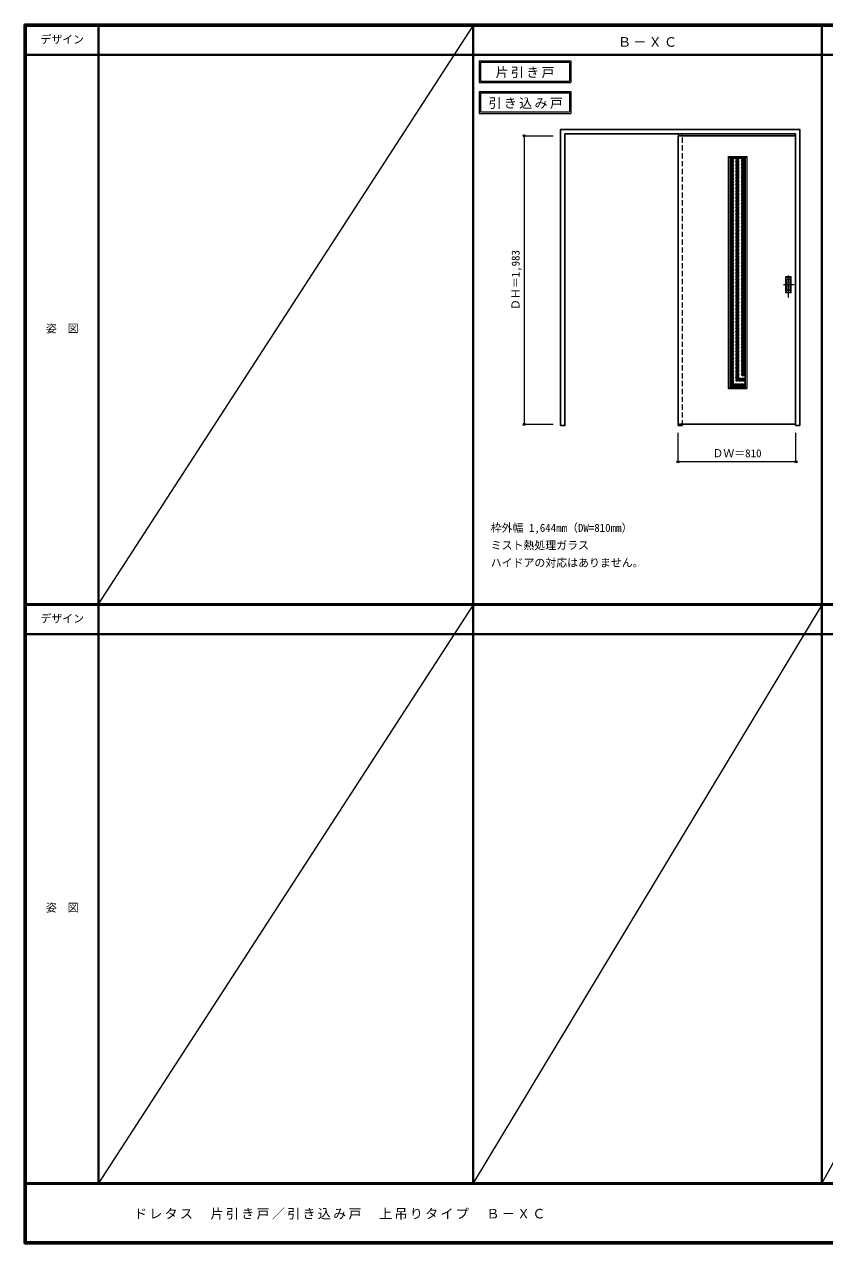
# Model space of a CAD drawing. Units: millimetres, scale not verified. Extents: x -6000 to 5700, y -4307 to 4175.
# Drawn here: x -6000 to -502, y -4205 to 4175 of the extents above; entities that cross this region are included whole.
import ezdxf
from ezdxf.enums import TextEntityAlignment as Align

# ---------------------------------------------------------------- set-up
doc = ezdxf.new("R2010")
doc.units = ezdxf.units.MM
doc.header["$LTSCALE"] = 30
doc.header["$PDMODE"] = 32
doc.header["$PDSIZE"] = 15
doc.linetypes.add('CHAIN1', pattern=[8, 5, -1, 1, -1])
doc.linetypes.add('DASHED1', pattern=[1.8, 1.2, -0.6])
for name, color, linetype, lineweight in [('0-2_扉', 4, 'DASHED1', 9), ('0-4_枠', 3, 'Continuous', 25), ('0-6_引手', 7, 'Continuous', 18), ('0-A_文字', 7, 'Continuous', 18), ('0-B_寸法', 7, 'Continuous', 9), ('0-C_ハッチ', 4, 'DASHED1', 9), ('F-1_枠', 6, 'Continuous', 40), ('F-A_文字', 7, 'Continuous', 18)]:
    doc.layers.add(name, color=color, linetype=linetype, lineweight=lineweight)
doc.styles.add('ＭＳ ゴシック', font='')
doc.styles.get('ＭＳ ゴシック').set_extended_font_data('MS Gothic')

msp = doc.modelspace()

# ---------------------------------------------------------------- linework, layer by layer
at = {"layer": '0-2_扉'}
for p, q in [((-1509, 3409.5), (-1509, 3405.5)), ((-702, 3409.5), (-699, 3409.5))]:
    msp.add_line(p, q, dxfattribs=at)
at = {"layer": '0-2_扉', "color": 3, "linetype": 'Continuous', "lineweight": 25}
for p, q in [((-1509, 3409.5), (-1509, 1426.5)), ((-702, 3409.5), (-1509, 3409.5)), ((-702, 1426.5), (-1509, 1426.5))]:
    msp.add_line(p, q, dxfattribs=at)
at = {"layer": '0-2_扉'}
msp.add_lwpolyline([(-702, 1426.5), (-699, 1426.5), (-699, 3409.5)], dxfattribs=at)
at = {"layer": '0-4_枠'}
for p, q in [((-2316, 1418), (-2316, 3453)), ((-2316, 3453), (-672, 3453)), ((-672, 1418), (-672, 3453)), ((-2286, 3423), (-702, 3423)), ((-702, 1418), (-702, 3423)), ((-702, 1418), (-672, 1418))]:
    msp.add_line(p, q, dxfattribs=at)
at = {"layer": '0-4_枠', "color": 4, "linetype": 'DASHED1', "lineweight": 9}
for p, q in [((-1509, 1418), (-1509, 3423)), ((-1479, 1418), (-1479, 3423)), ((-1509, 1418), (-1479, 1418))]:
    msp.add_line(p, q, dxfattribs=at)
at = {"layer": '0-4_枠'}
msp.add_lwpolyline([(-2316, 1418), (-2286, 1418), (-2286, 3423)], dxfattribs=at)
at = {"layer": '0-6_引手'}
for p, q in [((-731, 2439), (-769, 2439)), ((-769, 2329), (-769, 2439)), ((-731, 2329), (-731, 2439)), ((-737.5, 2423), (-762.5, 2423)), ((-762.5, 2345), (-762.5, 2423)), ((-737.5, 2345), (-737.5, 2423)), ((-731, 2329), (-769, 2329)), ((-737.5, 2345), (-762.5, 2345))]:
    msp.add_line(p, q, dxfattribs=at)
at = {"layer": '0-6_引手', "linetype": 'DASHED1'}
for p, q in [((-766, 2333), (-766, 2435)), ((-734, 2333), (-766, 2333))]:
    msp.add_line(p, q, dxfattribs=at)
at = {"layer": '0-6_引手', "linetype": 'CHAIN1'}
for p, q in [((-750, 2298.77), (-750, 2469.62)), ((-711.93, 2384), (-784.44, 2384))]:
    msp.add_line(p, q, dxfattribs=at)
at = {"layer": '0-6_引手', "linetype": 'DASHED1'}
msp.add_lwpolyline([(-734, 2333), (-734, 2435), (-766, 2435)], dxfattribs=at)
at = {"layer": '0-A_文字'}
for p, q in [((-2876, 3925), (-2876, 3775)), ((-2866, 3915), (-2866, 3785)), ((-2866, 3915), (-2254.97, 3915)), ((-2254.97, 3915), (-2254.97, 3785)), ((-2876, 3775), (-2244.97, 3775)), ((-2866, 3785), (-2254.97, 3785)), ((-2876, 3713.53), (-2876, 3563.53)), ((-2866, 3703.53), (-2866, 3573.53)), ((-2866, 3703.53), (-2254.97, 3703.53)), ((-2254.97, 3703.53), (-2254.97, 3573.53)), ((-2876, 3563.53), (-2244.97, 3563.53)), ((-2866, 3573.53), (-2254.97, 3573.53))]:
    msp.add_line(p, q, dxfattribs=at)
for points in [[(-2876, 3925), (-2244.97, 3925), (-2244.97, 3775)], [(-2876, 3713.53), (-2244.97, 3713.53), (-2244.97, 3563.53)]]:
    msp.add_lwpolyline(points, dxfattribs=at)
at = {"layer": '0-B_寸法', "color": 4}
for p, q in [((-2566, 3409.5), (-2566, 1426.5)), ((-2566, 3409.5), (-2366, 3409.5)), ((-2566, 1426.5), (-2366, 1426.5)), ((-1509, 1168), (-1509, 1368)), ((-699, 1168), (-699, 1368)), ((-699, 1168), (-1509, 1168))]:
    msp.add_line(p, q, dxfattribs=at)
at = {"layer": '0-B_寸法'}
for p in [(-2566, 3409.5), (-2566, 1426.5), (-1509, 1168), (-699, 1168)]:
    msp.add_point(p, dxfattribs=at)
at = {"layer": '0-C_ハッチ', "color": 7, "linetype": 'Continuous', "lineweight": 18}
for p, q in [((-1162, 3266.5), (-1152, 3256.5)), ((-1162, 3266.5), (-1037, 3266.5)), ((-1162, 1671.5), (-1162, 3266.5)), ((-1037, 3266.5), (-1047, 3256.5)), ((-1037, 3266.5), (-1037, 1671.5)), ((-1152, 1681.5), (-1162, 1671.5)), ((-1047, 1681.5), (-1037, 1671.5)), ((-1162, 1671.5), (-1037, 1671.5))]:
    msp.add_line(p, q, dxfattribs=at)
at = {"layer": '0-C_ハッチ', "color": 3, "linetype": 'Continuous', "lineweight": 25}
for p, q in [((-1152, 3256.5), (-1047, 3256.5)), ((-1047, 3256.5), (-1047, 1681.5))]:
    msp.add_line(p, q, dxfattribs=at)
at = {"layer": '0-C_ハッチ'}
for p, q in [((-1152, 3152.5), (-1048, 3256.5)), ((-1152, 3162.4), (-1057.9, 3256.5)), ((-1152, 3172.3), (-1067.8, 3256.5)), ((-1152, 3182.2), (-1077.7, 3256.5)), ((-1152, 3192.1), (-1087.6, 3256.5)), ((-1152, 3202), (-1097.5, 3256.5)), ((-1152, 3211.9), (-1107.4, 3256.5)), ((-1152, 3221.8), (-1117.3, 3256.5)), ((-1152, 3231.7), (-1127.2, 3256.5)), ((-1152, 3241.6), (-1137.09, 3256.5)), ((-1152, 3251.5), (-1146.99, 3256.5)), ((-1152, 3142.6), (-1047, 3247.6)), ((-1152, 3132.7), (-1047, 3237.7)), ((-1152, 3122.8), (-1047, 3227.8)), ((-1152, 3112.9), (-1047, 3217.9)), ((-1152, 3103), (-1047, 3208)), ((-1152, 3093.1), (-1047, 3198.1)), ((-1152, 3083.2), (-1047, 3188.2)), ((-1152, 3073.3), (-1047, 3178.3)), ((-1152, 3063.4), (-1047, 3168.4)), ((-1152, 3053.51), (-1047, 3158.5)), ((-1152, 3043.61), (-1047, 3148.61)), ((-1152, 3033.71), (-1047, 3138.71)), ((-1152, 3023.81), (-1047, 3128.81)), ((-1152, 3013.91), (-1047, 3118.91)), ((-1152, 3004.01), (-1047, 3109.01)), ((-1152, 2994.11), (-1047, 3099.11)), ((-1152, 2984.21), (-1047, 3089.21)), ((-1152, 2974.31), (-1047, 3079.31)), ((-1152, 2964.41), (-1047, 3069.41)), ((-1152, 2954.51), (-1047, 3059.51)), ((-1152, 2944.61), (-1047, 3049.61)), ((-1152, 2934.71), (-1047, 3039.71)), ((-1152, 2924.81), (-1047, 3029.81)), ((-1152, 2914.91), (-1047, 3019.91)), ((-1152, 2905.01), (-1047, 3010.01)), ((-1152, 2895.11), (-1047, 3000.11)), ((-1152, 2885.21), (-1047, 2990.21)), ((-1152, 2875.31), (-1047, 2980.31)), ((-1152, 2865.41), (-1047, 2970.41)), ((-1152, 2855.52), (-1047, 2960.52)), ((-1152, 2845.62), (-1047, 2950.62)), ((-1152, 2835.72), (-1047, 2940.72)), ((-1152, 2825.82), (-1047, 2930.82)), ((-1152, 2815.92), (-1047, 2920.92)), ((-1152, 2806.02), (-1047, 2911.02)), ((-1152, 2796.12), (-1047, 2901.12)), ((-1152, 2786.22), (-1047, 2891.22)), ((-1152, 2776.32), (-1047, 2881.32)), ((-1152, 2766.42), (-1047, 2871.42)), ((-1152, 2756.52), (-1047, 2861.52)), ((-1152, 2746.62), (-1047, 2851.62)), ((-1152, 2736.72), (-1047, 2841.72)), ((-1152, 2726.82), (-1047, 2831.82)), ((-1152, 2716.92), (-1047, 2821.92)), ((-1152, 2707.02), (-1047, 2812.02)), ((-1152, 2697.12), (-1047, 2802.12)), ((-1152, 2687.22), (-1047, 2792.22)), ((-1152, 2677.32), (-1047, 2782.32)), ((-1152, 2667.42), (-1047, 2772.42)), ((-1152, 2657.53), (-1047, 2762.53)), ((-1152, 2647.63), (-1047, 2752.63)), ((-1152, 2637.73), (-1047, 2742.73)), ((-1152, 2627.83), (-1047, 2732.83)), ((-1152, 2617.93), (-1047, 2722.93)), ((-1152, 2608.03), (-1047, 2713.03)), ((-1152, 2598.13), (-1047, 2703.13)), ((-1152, 2588.23), (-1047, 2693.23)), ((-1152, 2578.33), (-1047, 2683.33)), ((-1152, 2568.43), (-1047, 2673.43)), ((-1152, 2558.53), (-1047, 2663.53)), ((-1152, 2548.63), (-1047, 2653.63)), ((-1152, 2538.73), (-1047, 2643.73)), ((-1152, 2528.83), (-1047, 2633.83)), ((-1152, 2518.93), (-1047, 2623.93)), ((-1152, 2509.03), (-1047, 2614.03)), ((-1152, 2499.13), (-1047, 2604.13)), ((-1152, 2489.23), (-1047, 2594.23)), ((-1152, 2479.33), (-1047, 2584.33)), ((-1152, 2469.44), (-1047, 2574.43)), ((-1152, 2459.54), (-1047, 2564.54)), ((-1152, 2449.64), (-1047, 2554.64)), ((-1152, 2439.74), (-1047, 2544.74)), ((-1152, 2429.84), (-1047, 2534.84)), ((-1152, 2419.94), (-1047, 2524.94)), ((-1152, 2410.04), (-1047, 2515.04)), ((-1152, 2400.14), (-1047, 2505.14)), ((-1152, 2390.24), (-1047, 2495.24)), ((-1152, 2380.34), (-1047, 2485.34)), ((-1152, 2370.44), (-1047, 2475.44)), ((-1152, 2360.54), (-1047, 2465.54)), ((-1152, 2350.64), (-1047, 2455.64)), ((-1152, 2340.74), (-1047, 2445.74)), ((-1152, 2330.84), (-1047, 2435.84)), ((-1152, 2320.94), (-1047, 2425.94)), ((-1152, 2311.04), (-1047, 2416.04)), ((-1152, 2301.14), (-1047, 2406.14)), ((-1152, 2291.24), (-1047, 2396.24)), ((-1152, 2281.34), (-1047, 2386.34)), ((-1152, 2271.45), (-1047, 2376.44)), ((-1152, 2261.55), (-1047, 2366.55)), ((-1152, 2251.65), (-1047, 2356.65)), ((-1152, 2241.75), (-1047, 2346.75)), ((-1152, 2231.85), (-1047, 2336.85)), ((-1152, 2221.95), (-1047, 2326.95)), ((-1152, 2212.05), (-1047, 2317.05)), ((-1152, 2202.15), (-1047, 2307.15)), ((-1152, 2192.25), (-1047, 2297.25)), ((-1152, 2182.35), (-1047, 2287.35)), ((-1152, 2172.45), (-1047, 2277.45)), ((-1152, 2162.55), (-1047, 2267.55)), ((-1152, 2152.65), (-1047, 2257.65)), ((-1152, 2142.75), (-1047, 2247.75)), ((-1152, 2132.85), (-1047, 2237.85)), ((-1152, 2122.95), (-1047, 2227.95)), ((-1152, 2113.05), (-1047, 2218.05)), ((-1152, 2103.15), (-1047, 2208.15)), ((-1152, 2093.25), (-1047, 2198.25)), ((-1152, 2083.35), (-1047, 2188.35)), ((-1152, 2073.46), (-1047, 2178.45)), ((-1152, 2063.56), (-1047, 2168.56)), ((-1152, 2053.66), (-1047, 2158.66)), ((-1152, 2043.76), (-1047, 2148.76)), ((-1152, 2033.86), (-1047, 2138.86)), ((-1152, 2023.96), (-1047, 2128.96)), ((-1152, 2014.06), (-1047, 2119.06)), ((-1152, 2004.16), (-1047, 2109.16)), ((-1152, 1994.26), (-1047, 2099.26)), ((-1152, 1984.36), (-1047, 2089.36)), ((-1152, 1974.46), (-1047, 2079.46)), ((-1152, 1964.56), (-1047, 2069.56)), ((-1152, 1954.66), (-1047, 2059.66)), ((-1152, 1944.76), (-1047, 2049.76)), ((-1152, 1934.86), (-1047, 2039.86)), ((-1152, 1924.96), (-1047, 2029.96)), ((-1152, 1915.06), (-1047, 2020.06)), ((-1152, 1905.16), (-1047, 2010.16)), ((-1152, 1895.26), (-1047, 2000.26)), ((-1152, 1885.36), (-1047, 1990.36)), ((-1152, 1875.47), (-1047, 1980.47)), ((-1152, 1865.57), (-1047, 1970.57)), ((-1152, 1855.67), (-1047, 1960.67)), ((-1152, 1845.77), (-1047, 1950.77)), ((-1152, 1835.87), (-1047, 1940.87)), ((-1152, 1825.97), (-1047, 1930.97)), ((-1152, 1816.07), (-1047, 1921.07)), ((-1152, 1806.17), (-1047, 1911.17)), ((-1152, 1796.27), (-1047, 1901.27)), ((-1152, 1786.37), (-1047, 1891.37)), ((-1152, 1776.47), (-1047, 1881.47)), ((-1152, 1766.57), (-1047, 1871.57)), ((-1152, 1756.67), (-1047, 1861.67)), ((-1152, 1746.77), (-1047, 1851.77)), ((-1152, 1736.87), (-1047, 1841.87)), ((-1152, 1726.97), (-1047, 1831.97)), ((-1152, 1717.07), (-1047, 1822.07)), ((-1152, 1707.17), (-1047, 1812.17)), ((-1152, 1697.27), (-1047, 1802.27)), ((-1152, 1687.37), (-1047, 1792.37)), ((-1147.97, 1681.5), (-1047, 1782.48)), ((-1138.08, 1681.5), (-1047, 1772.58)), ((-1128.18, 1681.5), (-1047, 1762.68)), ((-1118.28, 1681.5), (-1047, 1752.78)), ((-1108.38, 1681.5), (-1047, 1742.88)), ((-1098.48, 1681.5), (-1047, 1732.98)), ((-1088.58, 1681.5), (-1047, 1723.08)), ((-1078.68, 1681.5), (-1047, 1713.18)), ((-1068.78, 1681.5), (-1047, 1703.28)), ((-1058.88, 1681.5), (-1047, 1693.38))]:
    msp.add_line(p, q, dxfattribs=at)
at = {"layer": '0-C_ハッチ', "color": 3, "linetype": 'Continuous', "lineweight": 25}
msp.add_lwpolyline([(-1152, 3256.5), (-1152, 1681.5), (-1047, 1681.5)], dxfattribs=at)
at = {"layer": 'F-1_枠'}
for p, q in [((-6000, 4175), (5700, 4175)), ((-6000, 4175), (-6000, -4205)), ((-6000, 4170), (5700, 4170)), ((-6000, 4165), (5700, 4165)), ((-5995, 4175), (-5995, -4205)), ((-5990, 4175), (-5990, -4205)), ((-5490, 4175), (-5490, -3790)), ((-2916, -3790), (-2916, 4175)), ((-522, -3790), (-522, 4175)), ((-6000, 3965), (5700, 3965)), ((-6000, 190.5), (5700, 190.5)), ((-6000, 187.5), (5700, 187.5)), ((-6000, 184.5), (5700, 184.5)), ((-6000, -15.5), (5700, -15.5)), ((5700, -3790), (-6000, -3790)), ((5700, -3795), (-6000, -3795)), ((5700, -4195), (-6000, -4195)), ((5700, -4200), (-6000, -4200)), ((5700, -4205), (-6000, -4205))]:
    msp.add_line(p, q, dxfattribs=at)
at = {"layer": 'F-A_文字'}
for p, q in [((-5490, 190.5), (-2916, 4165)), ((-2916, 184.5), (-5490, -3790)), ((-522, 184.5), (-2916, -3790)), ((1678, 184.5), (-522, -3790))]:
    msp.add_line(p, q, dxfattribs=at)

# ---------------------------------------------------------------- texts
at = {"layer": '0-A_文字', "style": 'ＭＳ ゴシック'}
for s, p in [('枠外幅 1,644mm（DW=810mm）', (-2796, 670.5)), ('ミスト熱処理ガラス', (-2796, 550.5)), ('ハイドアの対応はありません。', (-2796, 430.5))]:
    msp.add_text(s, height=54.99, dxfattribs=at).set_placement(p, align=Align.BOTTOM_LEFT)
at = {"layer": '0-A_文字', "char_height": 65.98, "attachment_point": 7, "style": 'ＭＳ ゴシック'}
for s, insert in [('\\T1.17;Ｂ－ＸＣ', (-1921.5, 4020)), ('\\T1.17;片引き戸', (-2762.98, 3805)), ('\\T1.17;引き込み戸', (-2811.34, 3593.53))]:
    msp.add_mtext(s, dxfattribs=dict(at, insert=insert))
at = {"layer": '0-B_寸法', "style": 'ＭＳ ゴシック'}
msp.add_text('ＤＨ＝1,983', height=54.99, rotation=90, dxfattribs=at).set_placement((-2581, 2211.75), align=Align.BOTTOM_LEFT)
msp.add_text('ＤＷ＝810', height=54.99, dxfattribs=at).set_placement((-1272.75, 1183), align=Align.BOTTOM_LEFT)
at = {"layer": 'F-A_文字', "style": 'ＭＳ ゴシック'}
for s, p in [('デザイン', (-5890, 4027.5)), ('姿\u3000図', (-5852.5, 2040.25)), ('デザイン', (-5890, 47)), ('姿\u3000図', (-5852.5, -1940.25))]:
    msp.add_text(s, height=54.99, dxfattribs=at).set_placement(p, align=Align.BOTTOM_LEFT)
at = {"layer": 'F-A_文字', "insert": (-5247.55, -4040), "char_height": 65.98, "attachment_point": 7, "style": 'ＭＳ ゴシック'}
msp.add_mtext('\\T1.17;ドレタス\u3000片引き戸／引き込み戸\u3000上吊りタイプ\u3000Ｂ－ＸＣ', dxfattribs=at)

doc.saveas('drawing.dxf')
